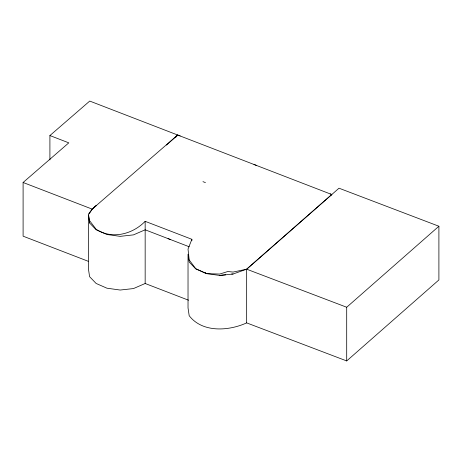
<?xml version="1.0" encoding="UTF-8"?>
<svg xmlns="http://www.w3.org/2000/svg" width="462" height="462" viewBox="0 0 462 462"><rect width="100%" height="100%" fill="white"/><g stroke="black" fill="none" stroke-linecap="round" stroke-linejoin="round"><path stroke-width="0.69" d="M96.31 205.469L92.198 209.032L88.415 214.229L89.582 220.657L96.119 229.25C111.868 239.691 132.634 234.321 145.16 221.327L191.88 239.304L188.028 249.053L189.189 259.95L195.732 268.659L206.554 273.637L219.71 275.439L225.727 274.803M89.172 213.889L92.198 209.124L96.31 205.555M175.831 137.179L177.708 135.002L180.209 135.972M166.482 145.074L177.708 135.002L92.198 209.124L23.1 182.484L23.1 236.18L88.173 261.261M331.19 195.074L331.808 194.525L330.261 193.925M49.908 159.892L49.908 135.551L89.726 101.068L331.808 194.525L246.662 269.19L233.073 272.072L227.818 271.512L219.71 274.058L206.554 273.637L195.732 268.896L189.189 262.018L188.028 254.215L188.028 307.911L189.189 315.708C202.408 332.963 228.8 331.063 246.662 322.886L346.702 360.932L346.702 307.242L438.9 226.241L339.004 188.196L246.662 269.19L233.073 274.018L219.71 275.439M346.702 360.932L438.9 279.932L438.9 226.241M23.1 182.484L68.803 142.845L49.908 135.551M188.542 300.208L145.16 283.495L133.46 288.571L120.166 290.038L106.941 288.196L96.119 283.454L89.582 276.657L88.415 268.774L88.415 215.084L89.582 222.967L96.119 229.764L106.941 234.505L120.166 236.348L133.46 234.881L145.16 229.805L189.218 246.772M207.987 273.66L206.554 273.637L204.758 272.436M231.641 273.995L233.073 274.018M346.702 307.242L246.662 269.19L246.662 322.886M168.053 238.623L170.559 239.582M253.985 164.466L256.485 165.431M202.957 181.653L205.451 182.623M89.582 222.967L89.368 221.506M191.88 239.304L191.88 240.719M145.16 221.327L145.16 283.495"/></g></svg>
